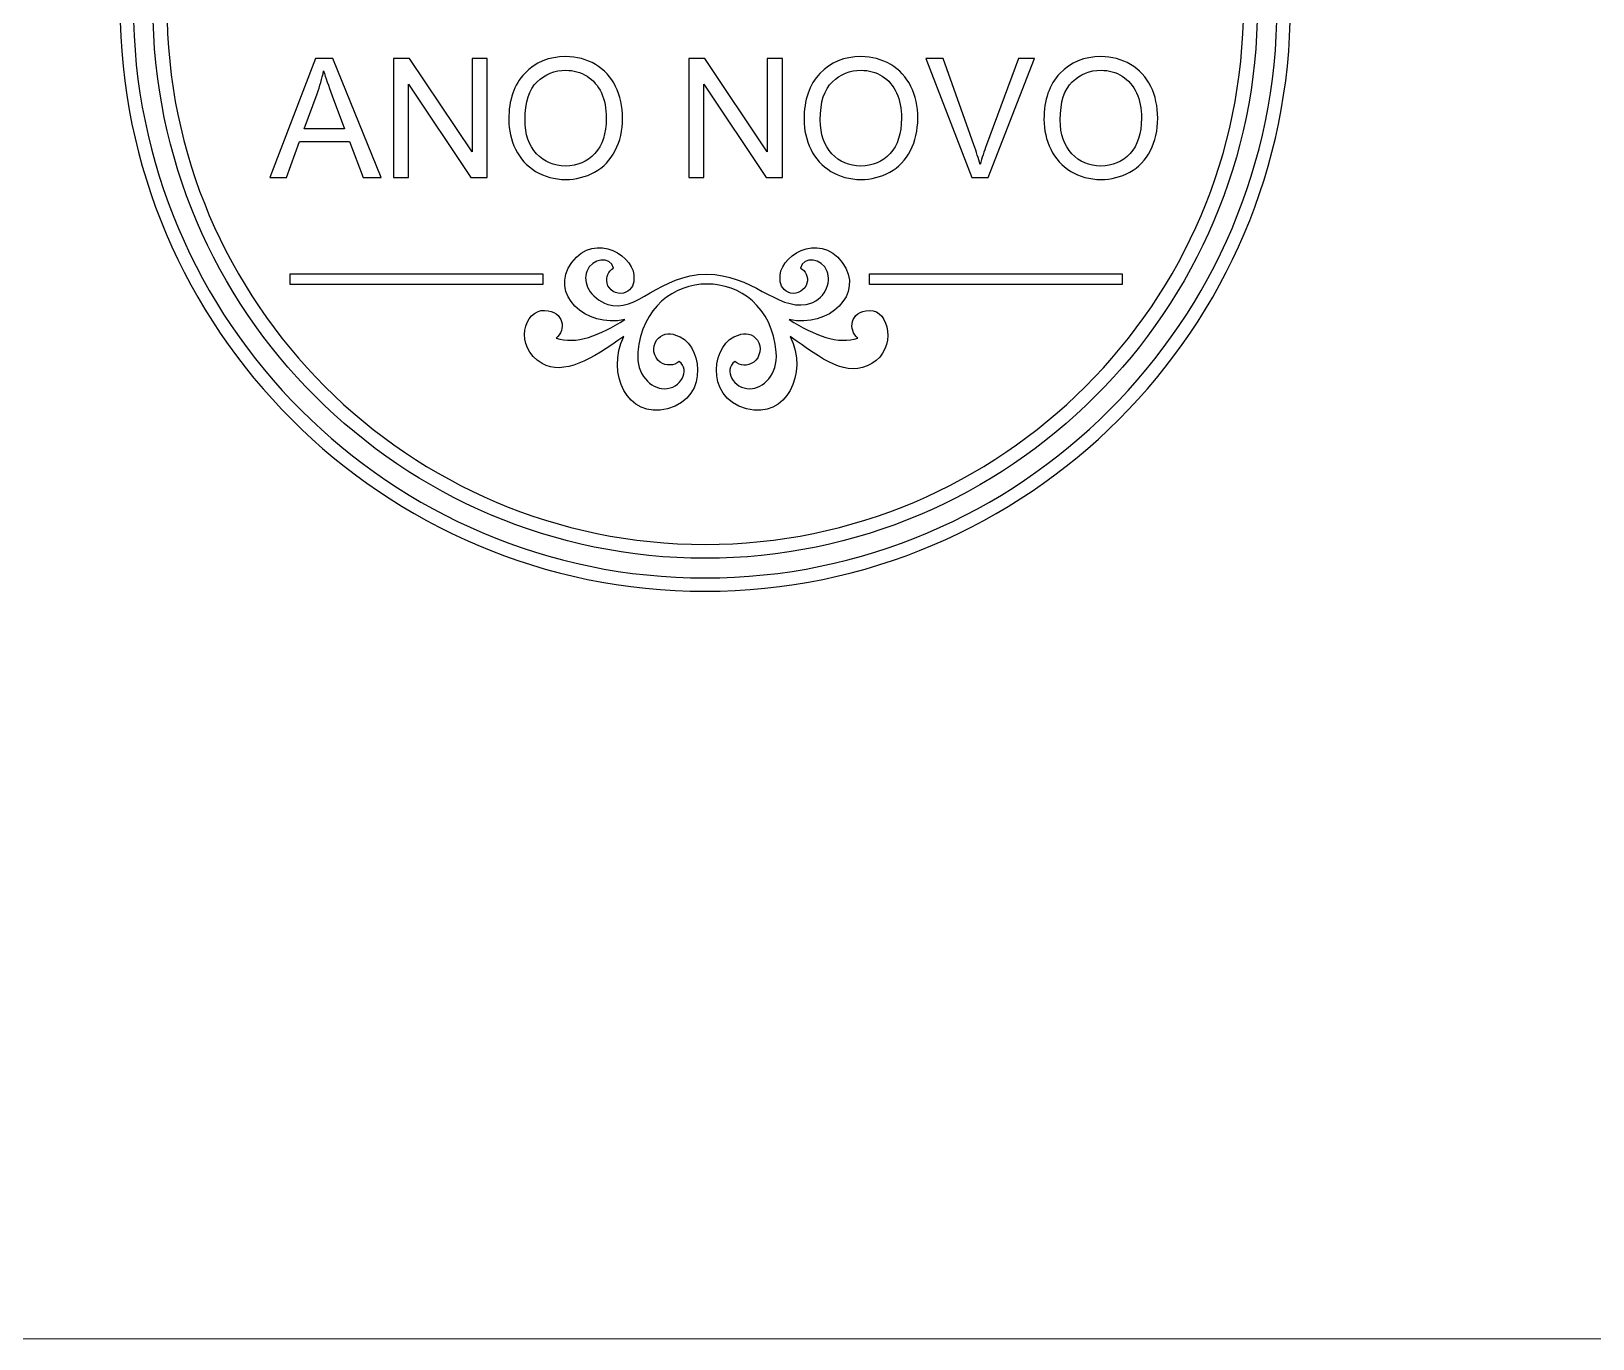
# Model space of a CAD drawing. Header units: centimetres. Extents: x -56 to 56, y -46 to 46.
# Drawn here: x 33.35 to 44.69, y -1.15 to 8.35 of the extents above; entities that cross this region are included whole.
import ezdxf

# ---------------------------------------------------------------- set-up
doc = ezdxf.new("R2010")
doc.units = ezdxf.units.CM
doc.header["$MEASUREMENT"] = 0
doc.layers.add('Camada 1', color=7, linetype='Continuous')

msp = doc.modelspace()

# ---------------------------------------------------------------- linework, layer by layer
at = {"layer": 'Camada 1', "color": 250, "lineweight": 20}
msp.add_open_spline([(28.02574, -1.15384), (40.15826, -1.15384), (43.06602, -1.15388), (56.02575, -1.15388), (56.02575, -1.15388), (56.02575, -1.15388), (56.02575, 32.84612), (56.02575, 32.84612), (56.02575, 32.84612), (43.05091, 32.84612), (40.18961, 32.84612), (28.02574, 32.84612), (28.02574, 32.84612), (26.98292, 32.84612), (25.91856, 32.84612), (24.87574, 32.84612), (24.87574, 32.84612), (24.87574, 32.84612), (23.37574, 32.84612), (23.37574, 32.84612), (23.37574, 32.84612), (23.37574, 32.84612), (23.37574, 32.54614), (23.37574, 32.54614), (23.37574, 32.54614), (23.37574, 32.54614), (18.97574, 32.54614), (18.97574, 32.54614), (18.97574, 32.54614), (18.97574, 32.54614), (18.97574, 32.84612), (18.97574, 32.84612), (18.97574, 32.84612), (18.97574, 32.84612), (17.47574, 32.84612), (17.47574, 32.84612), (17.47574, 32.84612), (17.47574, 32.84612), (17.47574, -1.15384), (17.47574, -1.15384), (17.47574, -1.15384), (17.47574, -1.15384), (18.97574, -1.15384), (18.97574, -1.15384), (18.97574, -1.15384), (18.97574, -1.15384), (18.97574, -0.85386), (18.97574, -0.85386), (18.97574, -0.85386), (18.97574, -0.85386), (23.37574, -0.85386), (23.37574, -0.85386), (23.37574, -0.85386), (23.37574, -0.85386), (23.37574, -1.15384), (23.37574, -1.15384), (23.37574, -1.15384), (23.37574, -1.15384), (24.87574, -1.15384), (24.87574, -1.15384), (24.87574, -1.15384), (25.91856, -1.15384), (26.98292, -1.15384), (28.02574, -1.15384)], degree=3, knots=[0, 0, 0, 0, 0.05882353, 0.05882353, 0.05882353, 0.05882353, 0.11764706, 0.11764706, 0.11764706, 0.11764706, 0.17647059, 0.17647059, 0.17647059, 0.17647059, 0.23529412, 0.23529412, 0.23529412, 0.23529412, 0.29411765, 0.29411765, 0.29411765, 0.29411765, 0.35294118, 0.35294118, 0.35294118, 0.35294118, 0.41176471, 0.41176471, 0.41176471, 0.41176471, 0.47058824, 0.47058824, 0.47058824, 0.47058824, 0.52941176, 0.52941176, 0.52941176, 0.52941176, 0.58823529, 0.58823529, 0.58823529, 0.58823529, 0.64705882, 0.64705882, 0.64705882, 0.64705882, 0.70588235, 0.70588235, 0.70588235, 0.70588235, 0.76470588, 0.76470588, 0.76470588, 0.76470588, 0.82352941, 0.82352941, 0.82352941, 0.82352941, 0.88235294, 0.88235294, 0.88235294, 0.88235294, 1, 1, 1, 1], dxfattribs=at)
at = {"layer": 'Camada 1', "color": 114}
for points, knots in [([(39.377, 14.33614), (39.42193, 14.30501), (39.46475, 14.27121), (39.50539, 14.23751), (39.50539, 14.23751), (39.66475, 14.10539), (39.81154, 13.95981), (39.9737, 13.82999), (39.9737, 13.82999), (40.15604, 13.68399), (40.34939, 13.56156), (40.57083, 13.48366), (40.57083, 13.48366), (40.84232, 13.38816), (41.12151, 13.37201), (41.40545, 13.41199), (41.40545, 13.41199), (41.45313, 13.41873), (41.4978, 13.39018), (41.51171, 13.34405), (41.51171, 13.34405), (41.52561, 13.29794), (41.50421, 13.24944), (41.46076, 13.22864), (41.46076, 13.22864), (41.46076, 13.22864), (40.98367, 13.00044), (40.98367, 13.00044), (40.98367, 13.00044), (40.98367, 13.00044), (40.98905, 12.72985), (40.98905, 12.72985), (40.98905, 12.72985), (40.9896, 12.70194), (40.97957, 12.67767), (40.95951, 12.65826), (40.95951, 12.65826), (40.9394, 12.63885), (40.91484, 12.62967), (40.88693, 12.63118), (40.88693, 12.63118), (40.22123, 12.66716), (39.73709, 12.97574), (39.28825, 13.4442), (39.28825, 13.4442), (39.12486, 13.61474), (38.97597, 13.79909), (38.81204, 13.968), (38.81204, 13.968), (38.7197, 14.06313), (38.58622, 14.19127), (38.45134, 14.22297), (38.45134, 14.22297), (38.43155, 14.22165), (38.41176, 14.22037), (38.39196, 14.21916), (38.39196, 14.21916), (38.38338, 14.21864), (38.37505, 14.21914), (38.36707, 14.22066), (38.36707, 14.22066), (38.40923, 14.1872), (38.43806, 14.13543), (38.43806, 14.06776), (38.43806, 14.06776), (38.43806, 14.06776), (38.43806, 13.96264), (38.43806, 13.96264), (38.43806, 13.96264), (38.43806, 13.96264), (38.76716, 13.96264), (38.76716, 13.96264), (38.76716, 13.96264), (38.82051, 13.96264), (38.86404, 13.91911), (38.86404, 13.86575), (38.86404, 13.86575), (38.86404, 13.86575), (38.86404, 12.73086), (38.86404, 12.73086), (38.86404, 12.73086), (40.93507, 12.42425), (42.4899, 10.63106), (42.4899, 8.52695), (42.4899, 8.52695), (42.4899, 6.18614), (40.58093, 4.27714), (38.2401, 4.27714), (38.2401, 4.27714), (35.89931, 4.27714), (33.99038, 6.18618), (33.99038, 8.52695), (33.99038, 8.52695), (33.99038, 10.63106), (35.54525, 12.42433), (37.6163, 12.73088), (37.6163, 12.73088), (37.6163, 12.73088), (37.6163, 13.86575), (37.6163, 13.86575), (37.6163, 13.86575), (37.6163, 13.91911), (37.65983, 13.96264), (37.7132, 13.96264), (37.7132, 13.96264), (37.7132, 13.96264), (38.04227, 13.96264), (38.04227, 13.96264), (38.04227, 13.96264), (38.04227, 13.96264), (38.04227, 14.06776), (38.04227, 14.06776), (38.04227, 14.06776), (38.04227, 14.08392), (38.04429, 14.09932), (38.04795, 14.11502), (38.04795, 14.11502), (38.04831, 14.11647), (38.04862, 14.1177), (38.04903, 14.11914), (38.04903, 14.11914), (38.06137, 14.16324), (38.08397, 14.19677), (38.11226, 14.2205), (38.11226, 14.2205), (38.10456, 14.21911), (38.09655, 14.21867), (38.08829, 14.21916), (38.08829, 14.21916), (38.0685, 14.22037), (38.04871, 14.22165), (38.02891, 14.22297), (38.02891, 14.22297), (37.89404, 14.1913), (37.76055, 14.06314), (37.66823, 13.96802), (37.66823, 13.96802), (37.50431, 13.79909), (37.3554, 13.61474), (37.19202, 13.44422), (37.19202, 13.44422), (36.74319, 12.97577), (36.25902, 12.66716), (35.59332, 12.63118), (35.59332, 12.63118), (35.56543, 12.62967), (35.54085, 12.63885), (35.52075, 12.65826), (35.52075, 12.65826), (35.50068, 12.67767), (35.49066, 12.70194), (35.49122, 12.72985), (35.49122, 12.72985), (35.49122, 12.72985), (35.49659, 13.00044), (35.49659, 13.00044), (35.49659, 13.00044), (35.49659, 13.00044), (35.0195, 13.22864), (35.0195, 13.22864), (35.0195, 13.22864), (34.97606, 13.24944), (34.95465, 13.29794), (34.96855, 13.34405), (34.96855, 13.34405), (34.98247, 13.39018), (35.02714, 13.41873), (35.07481, 13.41199), (35.07481, 13.41199), (35.35974, 13.37187), (35.63963, 13.38832), (35.91222, 13.48336), (35.91222, 13.48336), (36.13538, 13.56117), (36.33082, 13.68352), (36.51542, 13.82924), (36.51542, 13.82924), (36.67953, 13.95879), (36.82851, 14.10408), (36.98989, 14.23596), (36.98989, 14.23596), (37.03059, 14.2692), (37.07343, 14.30256), (37.11835, 14.33336), (37.11835, 14.33336), (36.96128, 14.36223), (36.80525, 14.39686), (36.65126, 14.43845), (36.65126, 14.43845), (36.0594, 14.59826), (35.37189, 14.90274), (35.05689, 15.4629), (35.05689, 15.4629), (34.84239, 15.84437), (34.8454, 16.29053), (35.08219, 16.66091), (35.08219, 16.66091), (35.24099, 16.90933), (35.48804, 17.09321), (35.77238, 17.17204), (35.77238, 17.17204), (36.09648, 17.2619), (36.43131, 17.20493), (36.72331, 17.04385), (36.72331, 17.04385), (37.53296, 16.59714), (37.93902, 15.46235), (38.13917, 14.57254), (38.13917, 14.57254), (38.13917, 14.57254), (38.13917, 14.67363), (38.13917, 14.67363), (38.13917, 14.67363), (38.13917, 14.68259), (38.14029, 14.69034), (38.14231, 14.69887), (38.14231, 14.69887), (38.17488, 14.8151), (38.34118, 14.78927), (38.34118, 14.67363), (38.34118, 14.67363), (38.34118, 14.67363), (38.34118, 14.57291), (38.34118, 14.57291), (38.34118, 14.57291), (38.54136, 15.46268), (38.94741, 16.59725), (39.75695, 17.04385), (39.75695, 17.04385), (40.04894, 17.20493), (40.38379, 17.26187), (40.70789, 17.17204), (40.70789, 17.17204), (40.9922, 17.09321), (41.23923, 16.90933), (41.39805, 16.66091), (41.39805, 16.66091), (41.63483, 16.29053), (41.63785, 15.84438), (41.42335, 15.46291), (41.42335, 15.46291), (41.10836, 14.90277), (40.42084, 14.59826), (39.829, 14.43845), (39.829, 14.43845), (39.67994, 14.39816), (39.52895, 14.36444), (39.377, 14.33614)], [0, 0, 0, 0, 0.01587302, 0.01587302, 0.01587302, 0.01587302, 0.03174603, 0.03174603, 0.03174603, 0.03174603, 0.04761905, 0.04761905, 0.04761905, 0.04761905, 0.06349206, 0.06349206, 0.06349206, 0.06349206, 0.07936508, 0.07936508, 0.07936508, 0.07936508, 0.0952381, 0.0952381, 0.0952381, 0.0952381, 0.11111111, 0.11111111, 0.11111111, 0.11111111, 0.12698413, 0.12698413, 0.12698413, 0.12698413, 0.14285714, 0.14285714, 0.14285714, 0.14285714, 0.15873016, 0.15873016, 0.15873016, 0.15873016, 0.17460317, 0.17460317, 0.17460317, 0.17460317, 0.19047619, 0.19047619, 0.19047619, 0.19047619, 0.20634921, 0.20634921, 0.20634921, 0.20634921, 0.22222222, 0.22222222, 0.22222222, 0.22222222, 0.23809524, 0.23809524, 0.23809524, 0.23809524, 0.25396825, 0.25396825, 0.25396825, 0.25396825, 0.26984127, 0.26984127, 0.26984127, 0.26984127, 0.28571429, 0.28571429, 0.28571429, 0.28571429, 0.3015873, 0.3015873, 0.3015873, 0.3015873, 0.31746032, 0.31746032, 0.31746032, 0.31746032, 0.33333333, 0.33333333, 0.33333333, 0.33333333, 0.34920635, 0.34920635, 0.34920635, 0.34920635, 0.36507937, 0.36507937, 0.36507937, 0.36507937, 0.38095238, 0.38095238, 0.38095238, 0.38095238, 0.3968254, 0.3968254, 0.3968254, 0.3968254, 0.41269841, 0.41269841, 0.41269841, 0.41269841, 0.42857143, 0.42857143, 0.42857143, 0.42857143, 0.44444444, 0.44444444, 0.44444444, 0.44444444, 0.46031746, 0.46031746, 0.46031746, 0.46031746, 0.47619048, 0.47619048, 0.47619048, 0.47619048, 0.49206349, 0.49206349, 0.49206349, 0.49206349, 0.50793651, 0.50793651, 0.50793651, 0.50793651, 0.52380952, 0.52380952, 0.52380952, 0.52380952, 0.53968254, 0.53968254, 0.53968254, 0.53968254, 0.55555556, 0.55555556, 0.55555556, 0.55555556, 0.57142857, 0.57142857, 0.57142857, 0.57142857, 0.58730159, 0.58730159, 0.58730159, 0.58730159, 0.6031746, 0.6031746, 0.6031746, 0.6031746, 0.61904762, 0.61904762, 0.61904762, 0.61904762, 0.63492063, 0.63492063, 0.63492063, 0.63492063, 0.65079365, 0.65079365, 0.65079365, 0.65079365, 0.66666667, 0.66666667, 0.66666667, 0.66666667, 0.68253968, 0.68253968, 0.68253968, 0.68253968, 0.6984127, 0.6984127, 0.6984127, 0.6984127, 0.71428571, 0.71428571, 0.71428571, 0.71428571, 0.73015873, 0.73015873, 0.73015873, 0.73015873, 0.74603175, 0.74603175, 0.74603175, 0.74603175, 0.76190476, 0.76190476, 0.76190476, 0.76190476, 0.77777778, 0.77777778, 0.77777778, 0.77777778, 0.79365079, 0.79365079, 0.79365079, 0.79365079, 0.80952381, 0.80952381, 0.80952381, 0.80952381, 0.82539683, 0.82539683, 0.82539683, 0.82539683, 0.84126984, 0.84126984, 0.84126984, 0.84126984, 0.85714286, 0.85714286, 0.85714286, 0.85714286, 0.87301587, 0.87301587, 0.87301587, 0.87301587, 0.88888889, 0.88888889, 0.88888889, 0.88888889, 0.9047619, 0.9047619, 0.9047619, 0.9047619, 0.92063492, 0.92063492, 0.92063492, 0.92063492, 0.93650794, 0.93650794, 0.93650794, 0.93650794, 0.95238095, 0.95238095, 0.95238095, 0.95238095, 0.96825397, 0.96825397, 0.96825397, 0.96825397, 1, 1, 1, 1]), ([(38.34118, 14.06776), (38.34118, 14.06776), (38.34118, 13.86575), (38.34118, 13.86575), (38.34118, 13.86575), (38.34118, 13.86575), (38.76716, 13.86575), (38.76716, 13.86575), (38.76716, 13.86575), (38.76716, 13.86575), (38.76716, 12.64642), (38.76716, 12.64642), (38.76716, 12.64642), (40.80725, 12.3861), (42.39301, 10.6358), (42.39301, 8.52695), (42.39301, 8.52695), (42.39301, 6.23963), (40.52746, 4.37403), (38.2401, 4.37403), (38.2401, 4.37403), (35.9528, 4.37403), (34.08727, 6.23963), (34.08727, 8.52695), (34.08727, 8.52695), (34.08727, 10.63584), (35.67308, 12.38617), (37.7132, 12.64643), (37.7132, 12.64643), (37.7132, 12.64643), (37.7132, 13.86575), (37.7132, 13.86575), (37.7132, 13.86575), (37.7132, 13.86575), (38.13917, 13.86575), (38.13917, 13.86575), (38.13917, 13.86575), (38.13917, 13.86575), (38.13917, 14.06776), (38.13917, 14.06776), (38.13917, 14.06776), (38.13917, 14.07669), (38.14029, 14.08443), (38.14231, 14.09298), (38.14231, 14.09298), (38.17488, 14.20915), (38.34118, 14.18325), (38.34118, 14.06776)], [0, 0, 0, 0, 0.07692308, 0.07692308, 0.07692308, 0.07692308, 0.15384615, 0.15384615, 0.15384615, 0.15384615, 0.23076923, 0.23076923, 0.23076923, 0.23076923, 0.30769231, 0.30769231, 0.30769231, 0.30769231, 0.38461538, 0.38461538, 0.38461538, 0.38461538, 0.46153846, 0.46153846, 0.46153846, 0.46153846, 0.53846154, 0.53846154, 0.53846154, 0.53846154, 0.61538462, 0.61538462, 0.61538462, 0.61538462, 0.69230769, 0.69230769, 0.69230769, 0.69230769, 0.76923077, 0.76923077, 0.76923077, 0.76923077, 0.84615385, 0.84615385, 0.84615385, 0.84615385, 1, 1, 1, 1]), ([(38.2401, 12.53692), (36.03186, 12.53692), (34.23022, 10.73515), (34.23022, 8.52695), (34.23022, 8.52695), (34.23022, 6.31874), (36.03186, 4.51698), (38.2401, 4.51698), (38.2401, 4.51698), (40.44834, 4.51698), (42.25007, 6.31871), (42.25007, 8.52695), (42.25007, 8.52695), (42.25007, 10.73519), (40.44834, 12.53692), (38.2401, 12.53692)], [0, 0, 0, 0, 0.2, 0.2, 0.2, 0.2, 0.4, 0.4, 0.4, 0.4, 0.6, 0.6, 0.6, 0.6, 1, 1, 1, 1]), ([(38.2401, 12.43631), (40.39282, 12.43631), (42.14948, 10.67964), (42.14948, 8.52695), (42.14948, 8.52695), (42.14948, 6.37423), (40.39282, 4.61756), (38.2401, 4.61756), (38.2401, 4.61756), (36.08741, 4.61756), (34.3308, 6.37428), (34.3308, 8.52695), (34.3308, 8.52695), (34.3308, 10.67962), (36.08741, 12.43631), (38.2401, 12.43631)], [0, 0, 0, 0, 0.2, 0.2, 0.2, 0.2, 0.4, 0.4, 0.4, 0.4, 0.6, 0.6, 0.6, 0.6, 1, 1, 1, 1]), ([(35.07837, 7.28381), (35.07837, 7.28381), (35.40964, 8.14736), (35.40964, 8.14736), (35.40964, 8.14736), (35.40964, 8.14736), (35.53527, 8.14736), (35.53527, 8.14736), (35.53527, 8.14736), (35.53527, 8.14736), (35.88684, 7.28381), (35.88684, 7.28381), (35.88684, 7.28381), (35.88684, 7.28381), (35.75679, 7.28381), (35.75679, 7.28381), (35.75679, 7.28381), (35.75679, 7.28381), (35.65688, 7.54553), (35.65688, 7.54553), (35.65688, 7.54553), (35.65688, 7.54553), (35.29325, 7.54553), (35.29325, 7.54553), (35.29325, 7.54553), (35.29325, 7.54553), (35.19958, 7.28381), (35.19958, 7.28381), (35.19958, 7.28381), (35.19958, 7.28381), (35.07837, 7.28381), (35.07837, 7.28381)], [0, 0, 0, 0, 0.11111111, 0.11111111, 0.11111111, 0.11111111, 0.22222222, 0.22222222, 0.22222222, 0.22222222, 0.33333333, 0.33333333, 0.33333333, 0.33333333, 0.44444444, 0.44444444, 0.44444444, 0.44444444, 0.55555556, 0.55555556, 0.55555556, 0.55555556, 0.66666667, 0.66666667, 0.66666667, 0.66666667, 0.77777778, 0.77777778, 0.77777778, 0.77777778, 1, 1, 1, 1]), ([(35.32682, 7.63839), (35.32682, 7.63839), (35.6211, 7.63839), (35.6211, 7.63839), (35.6211, 7.63839), (35.6211, 7.63839), (35.53105, 7.8778), (35.53105, 7.8778), (35.53105, 7.8778), (35.50391, 7.95057), (35.48341, 8.01067), (35.46914, 8.05811), (35.46914, 8.05811), (35.45728, 8.00182), (35.4414, 7.94655), (35.4215, 7.89187), (35.4215, 7.89187), (35.4215, 7.89187), (35.32682, 7.63839), (35.32682, 7.63839)], [0, 0, 0, 0, 0.16666667, 0.16666667, 0.16666667, 0.16666667, 0.33333333, 0.33333333, 0.33333333, 0.33333333, 0.5, 0.5, 0.5, 0.5, 0.66666667, 0.66666667, 0.66666667, 0.66666667, 1, 1, 1, 1]), ([(35.97629, 7.28381), (35.97629, 7.28381), (35.97629, 8.14736), (35.97629, 8.14736), (35.97629, 8.14736), (35.97629, 8.14736), (36.09368, 8.14736), (36.09368, 8.14736), (36.09368, 8.14736), (36.09368, 8.14736), (36.54676, 7.46954), (36.54676, 7.46954), (36.54676, 7.46954), (36.54676, 7.46954), (36.54676, 8.14736), (36.54676, 8.14736), (36.54676, 8.14736), (36.54676, 8.14736), (36.65651, 8.14736), (36.65651, 8.14736), (36.65651, 8.14736), (36.65651, 8.14736), (36.65651, 7.28381), (36.65651, 7.28381), (36.65651, 7.28381), (36.65651, 7.28381), (36.53912, 7.28381), (36.53912, 7.28381), (36.53912, 7.28381), (36.53912, 7.28381), (36.08604, 7.96162), (36.08604, 7.96162), (36.08604, 7.96162), (36.08604, 7.96162), (36.08604, 7.28381), (36.08604, 7.28381), (36.08604, 7.28381), (36.08604, 7.28381), (35.97629, 7.28381), (35.97629, 7.28381)], [0, 0, 0, 0, 0.09090909, 0.09090909, 0.09090909, 0.09090909, 0.18181818, 0.18181818, 0.18181818, 0.18181818, 0.27272727, 0.27272727, 0.27272727, 0.27272727, 0.36363636, 0.36363636, 0.36363636, 0.36363636, 0.45454545, 0.45454545, 0.45454545, 0.45454545, 0.54545455, 0.54545455, 0.54545455, 0.54545455, 0.63636364, 0.63636364, 0.63636364, 0.63636364, 0.72727273, 0.72727273, 0.72727273, 0.72727273, 0.81818182, 0.81818182, 0.81818182, 0.81818182, 1, 1, 1, 1]), ([(36.8135, 7.70413), (36.8135, 7.84725), (36.8521, 7.95941), (36.92908, 8.04042), (36.92908, 8.04042), (37.00607, 8.12143), (37.10537, 8.16183), (37.22718, 8.16183), (37.22718, 8.16183), (37.30698, 8.16183), (37.37875, 8.14273), (37.44287, 8.10474), (37.44287, 8.10474), (37.50679, 8.06675), (37.55564, 8.01368), (37.58921, 7.94554), (37.58921, 7.94554), (37.62277, 7.8776), (37.63966, 7.80041), (37.63966, 7.71418), (37.63966, 7.71418), (37.63966, 7.62674), (37.62197, 7.54834), (37.58659, 7.47939), (37.58659, 7.47939), (37.55121, 7.41025), (37.50116, 7.35798), (37.43644, 7.32261), (37.43644, 7.32261), (37.37151, 7.28703), (37.30156, 7.26934), (37.22658, 7.26934), (37.22658, 7.26934), (37.14517, 7.26934), (37.07261, 7.28904), (37.00848, 7.32823), (37.00848, 7.32823), (36.94456, 7.36743), (36.89592, 7.4209), (36.86295, 7.48884), (36.86295, 7.48884), (36.82998, 7.55658), (36.8135, 7.62834), (36.8135, 7.70413)], [0, 0, 0, 0, 0.08333333, 0.08333333, 0.08333333, 0.08333333, 0.16666667, 0.16666667, 0.16666667, 0.16666667, 0.25, 0.25, 0.25, 0.25, 0.33333333, 0.33333333, 0.33333333, 0.33333333, 0.41666667, 0.41666667, 0.41666667, 0.41666667, 0.5, 0.5, 0.5, 0.5, 0.58333333, 0.58333333, 0.58333333, 0.58333333, 0.66666667, 0.66666667, 0.66666667, 0.66666667, 0.75, 0.75, 0.75, 0.75, 0.83333333, 0.83333333, 0.83333333, 0.83333333, 1, 1, 1, 1]), ([(36.9317, 7.70212), (36.9317, 7.59819), (36.95964, 7.51638), (37.01552, 7.45668), (37.01552, 7.45668), (37.0714, 7.39698), (37.14155, 7.36703), (37.22598, 7.36703), (37.22598, 7.36703), (37.31201, 7.36703), (37.38257, 7.39718), (37.43825, 7.45748), (37.43825, 7.45748), (37.49372, 7.51779), (37.52146, 7.60342), (37.52146, 7.71438), (37.52146, 7.71438), (37.52146, 7.78453), (37.5096, 7.84584), (37.48589, 7.8981), (37.48589, 7.8981), (37.46217, 7.95036), (37.42739, 7.99097), (37.38176, 8.01971), (37.38176, 8.01971), (37.33593, 8.04846), (37.28467, 8.06293), (37.22779, 8.06293), (37.22779, 8.06293), (37.14698, 8.06293), (37.07743, 8.03519), (37.01914, 7.97971), (37.01914, 7.97971), (36.96084, 7.92423), (36.9317, 7.83177), (36.9317, 7.70212)], [0, 0, 0, 0, 0.1, 0.1, 0.1, 0.1, 0.2, 0.2, 0.2, 0.2, 0.3, 0.3, 0.3, 0.3, 0.4, 0.4, 0.4, 0.4, 0.5, 0.5, 0.5, 0.5, 0.6, 0.6, 0.6, 0.6, 0.7, 0.7, 0.7, 0.7, 0.8, 0.8, 0.8, 0.8, 1, 1, 1, 1]), ([(38.12048, 7.28381), (38.12048, 7.28381), (38.12048, 8.14736), (38.12048, 8.14736), (38.12048, 8.14736), (38.12048, 8.14736), (38.23787, 8.14736), (38.23787, 8.14736), (38.23787, 8.14736), (38.23787, 8.14736), (38.69095, 7.46954), (38.69095, 7.46954), (38.69095, 7.46954), (38.69095, 7.46954), (38.69095, 8.14736), (38.69095, 8.14736), (38.69095, 8.14736), (38.69095, 8.14736), (38.8007, 8.14736), (38.8007, 8.14736), (38.8007, 8.14736), (38.8007, 8.14736), (38.8007, 7.28381), (38.8007, 7.28381), (38.8007, 7.28381), (38.8007, 7.28381), (38.68331, 7.28381), (38.68331, 7.28381), (38.68331, 7.28381), (38.68331, 7.28381), (38.23023, 7.96162), (38.23023, 7.96162), (38.23023, 7.96162), (38.23023, 7.96162), (38.23023, 7.28381), (38.23023, 7.28381), (38.23023, 7.28381), (38.23023, 7.28381), (38.12048, 7.28381), (38.12048, 7.28381)], [0, 0, 0, 0, 0.09090909, 0.09090909, 0.09090909, 0.09090909, 0.18181818, 0.18181818, 0.18181818, 0.18181818, 0.27272727, 0.27272727, 0.27272727, 0.27272727, 0.36363636, 0.36363636, 0.36363636, 0.36363636, 0.45454545, 0.45454545, 0.45454545, 0.45454545, 0.54545455, 0.54545455, 0.54545455, 0.54545455, 0.63636364, 0.63636364, 0.63636364, 0.63636364, 0.72727273, 0.72727273, 0.72727273, 0.72727273, 0.81818182, 0.81818182, 0.81818182, 0.81818182, 1, 1, 1, 1]), ([(38.95769, 7.70413), (38.95769, 7.84725), (38.99629, 7.95941), (39.07327, 8.04042), (39.07327, 8.04042), (39.15026, 8.12143), (39.24956, 8.16183), (39.37137, 8.16183), (39.37137, 8.16183), (39.45117, 8.16183), (39.52294, 8.14273), (39.58706, 8.10474), (39.58706, 8.10474), (39.65098, 8.06675), (39.69983, 8.01368), (39.7334, 7.94554), (39.7334, 7.94554), (39.76696, 7.8776), (39.78385, 7.80041), (39.78385, 7.71418), (39.78385, 7.71418), (39.78385, 7.62674), (39.76616, 7.54834), (39.73078, 7.47939), (39.73078, 7.47939), (39.6954, 7.41025), (39.64535, 7.35798), (39.58063, 7.32261), (39.58063, 7.32261), (39.5157, 7.28703), (39.44575, 7.26934), (39.37077, 7.26934), (39.37077, 7.26934), (39.28936, 7.26934), (39.2168, 7.28904), (39.15267, 7.32823), (39.15267, 7.32823), (39.08875, 7.36743), (39.04011, 7.4209), (39.00714, 7.48884), (39.00714, 7.48884), (38.97417, 7.55658), (38.95769, 7.62834), (38.95769, 7.70413)], [0, 0, 0, 0, 0.08333333, 0.08333333, 0.08333333, 0.08333333, 0.16666667, 0.16666667, 0.16666667, 0.16666667, 0.25, 0.25, 0.25, 0.25, 0.33333333, 0.33333333, 0.33333333, 0.33333333, 0.41666667, 0.41666667, 0.41666667, 0.41666667, 0.5, 0.5, 0.5, 0.5, 0.58333333, 0.58333333, 0.58333333, 0.58333333, 0.66666667, 0.66666667, 0.66666667, 0.66666667, 0.75, 0.75, 0.75, 0.75, 0.83333333, 0.83333333, 0.83333333, 0.83333333, 1, 1, 1, 1]), ([(39.07589, 7.70212), (39.07589, 7.59819), (39.10383, 7.51638), (39.15971, 7.45668), (39.15971, 7.45668), (39.21559, 7.39698), (39.28574, 7.36703), (39.37017, 7.36703), (39.37017, 7.36703), (39.4562, 7.36703), (39.52676, 7.39718), (39.58244, 7.45748), (39.58244, 7.45748), (39.63791, 7.51779), (39.66565, 7.60342), (39.66565, 7.71438), (39.66565, 7.71438), (39.66565, 7.78453), (39.65379, 7.84584), (39.63008, 7.8981), (39.63008, 7.8981), (39.60636, 7.95036), (39.57158, 7.99097), (39.52595, 8.01971), (39.52595, 8.01971), (39.48012, 8.04846), (39.42886, 8.06293), (39.37198, 8.06293), (39.37198, 8.06293), (39.29117, 8.06293), (39.22162, 8.03519), (39.16333, 7.97971), (39.16333, 7.97971), (39.10503, 7.92423), (39.07589, 7.83177), (39.07589, 7.70212)], [0, 0, 0, 0, 0.1, 0.1, 0.1, 0.1, 0.2, 0.2, 0.2, 0.2, 0.3, 0.3, 0.3, 0.3, 0.4, 0.4, 0.4, 0.4, 0.5, 0.5, 0.5, 0.5, 0.6, 0.6, 0.6, 0.6, 0.7, 0.7, 0.7, 0.7, 0.8, 0.8, 0.8, 0.8, 1, 1, 1, 1]), ([(40.17683, 7.28381), (40.17683, 7.28381), (39.84315, 8.14736), (39.84315, 8.14736), (39.84315, 8.14736), (39.84315, 8.14736), (39.96697, 8.14736), (39.96697, 8.14736), (39.96697, 8.14736), (39.96697, 8.14736), (40.1913, 7.5198), (40.1913, 7.5198), (40.1913, 7.5198), (40.20919, 7.46954), (40.22447, 7.42251), (40.23653, 7.37849), (40.23653, 7.37849), (40.24979, 7.42572), (40.26527, 7.47276), (40.28296, 7.5198), (40.28296, 7.5198), (40.28296, 7.5198), (40.51573, 8.14736), (40.51573, 8.14736), (40.51573, 8.14736), (40.51573, 8.14736), (40.63232, 8.14736), (40.63232, 8.14736), (40.63232, 8.14736), (40.63232, 8.14736), (40.29562, 7.28381), (40.29562, 7.28381), (40.29562, 7.28381), (40.29562, 7.28381), (40.17683, 7.28381), (40.17683, 7.28381)], [0, 0, 0, 0, 0.1, 0.1, 0.1, 0.1, 0.2, 0.2, 0.2, 0.2, 0.3, 0.3, 0.3, 0.3, 0.4, 0.4, 0.4, 0.4, 0.5, 0.5, 0.5, 0.5, 0.6, 0.6, 0.6, 0.6, 0.7, 0.7, 0.7, 0.7, 0.8, 0.8, 0.8, 0.8, 1, 1, 1, 1]), ([(40.70026, 7.70413), (40.70026, 7.84725), (40.73886, 7.95941), (40.81584, 8.04042), (40.81584, 8.04042), (40.89283, 8.12143), (40.99213, 8.16183), (41.11394, 8.16183), (41.11394, 8.16183), (41.19374, 8.16183), (41.26551, 8.14273), (41.32963, 8.10474), (41.32963, 8.10474), (41.39355, 8.06675), (41.4424, 8.01368), (41.47597, 7.94554), (41.47597, 7.94554), (41.50953, 7.8776), (41.52642, 7.80041), (41.52642, 7.71418), (41.52642, 7.71418), (41.52642, 7.62674), (41.50873, 7.54834), (41.47335, 7.47939), (41.47335, 7.47939), (41.43797, 7.41025), (41.38792, 7.35798), (41.3232, 7.32261), (41.3232, 7.32261), (41.25827, 7.28703), (41.18832, 7.26934), (41.11334, 7.26934), (41.11334, 7.26934), (41.03193, 7.26934), (40.95937, 7.28904), (40.89524, 7.32823), (40.89524, 7.32823), (40.83132, 7.36743), (40.78268, 7.4209), (40.74971, 7.48884), (40.74971, 7.48884), (40.71674, 7.55658), (40.70026, 7.62834), (40.70026, 7.70413)], [0, 0, 0, 0, 0.08333333, 0.08333333, 0.08333333, 0.08333333, 0.16666667, 0.16666667, 0.16666667, 0.16666667, 0.25, 0.25, 0.25, 0.25, 0.33333333, 0.33333333, 0.33333333, 0.33333333, 0.41666667, 0.41666667, 0.41666667, 0.41666667, 0.5, 0.5, 0.5, 0.5, 0.58333333, 0.58333333, 0.58333333, 0.58333333, 0.66666667, 0.66666667, 0.66666667, 0.66666667, 0.75, 0.75, 0.75, 0.75, 0.83333333, 0.83333333, 0.83333333, 0.83333333, 1, 1, 1, 1]), ([(40.81846, 7.70212), (40.81846, 7.59819), (40.8464, 7.51638), (40.90228, 7.45668), (40.90228, 7.45668), (40.95816, 7.39698), (41.02831, 7.36703), (41.11274, 7.36703), (41.11274, 7.36703), (41.19877, 7.36703), (41.26933, 7.39718), (41.32501, 7.45748), (41.32501, 7.45748), (41.38048, 7.51779), (41.40822, 7.60342), (41.40822, 7.71438), (41.40822, 7.71438), (41.40822, 7.78453), (41.39636, 7.84584), (41.37265, 7.8981), (41.37265, 7.8981), (41.34893, 7.95036), (41.31415, 7.99097), (41.26852, 8.01971), (41.26852, 8.01971), (41.22269, 8.04846), (41.17143, 8.06293), (41.11455, 8.06293), (41.11455, 8.06293), (41.03374, 8.06293), (40.96419, 8.03519), (40.9059, 7.97971), (40.9059, 7.97971), (40.8476, 7.92423), (40.81846, 7.83177), (40.81846, 7.70212)], [0, 0, 0, 0, 0.1, 0.1, 0.1, 0.1, 0.2, 0.2, 0.2, 0.2, 0.3, 0.3, 0.3, 0.3, 0.4, 0.4, 0.4, 0.4, 0.5, 0.5, 0.5, 0.5, 0.6, 0.6, 0.6, 0.6, 0.7, 0.7, 0.7, 0.7, 0.8, 0.8, 0.8, 0.8, 1, 1, 1, 1]), ([(38.75572, 6.01337), (38.76966, 5.84954), (38.65955, 5.74945), (38.56496, 5.7488), (38.56496, 5.7488), (38.44335, 5.74794), (38.37114, 5.88326), (38.45465, 5.94691), (38.45465, 5.94691), (38.49332, 5.91525), (38.54564, 5.90887), (38.59255, 5.94233), (38.59255, 5.94233), (38.63942, 5.97572), (38.65323, 6.05292), (38.61918, 6.10077), (38.61918, 6.10077), (38.58506, 6.14863), (38.52925, 6.16011), (38.48105, 6.13894), (38.48105, 6.13894), (38.29555, 6.09513), (38.22141, 5.68667), (38.53981, 5.60383), (38.53981, 5.60383), (38.83442, 5.52723), (38.98769, 5.85991), (38.85806, 6.12952), (38.85806, 6.12952), (39.0919, 5.95893), (39.26767, 5.82658), (39.44984, 5.93212), (39.44984, 5.93212), (39.63211, 6.03767), (39.57862, 6.32378), (39.43306, 6.31822), (39.43306, 6.31822), (39.28764, 6.31264), (39.27643, 6.17271), (39.34916, 6.11677), (39.34916, 6.11677), (39.20778, 6.06685), (39.03209, 6.13628), (38.85063, 6.25125), (38.85063, 6.25125), (39.13478, 6.18698), (39.40392, 6.43694), (39.23533, 6.6672), (39.23533, 6.6672), (39.0666, 6.89759), (38.76075, 6.70697), (38.78485, 6.54328), (38.78485, 6.54328), (38.78319, 6.49763), (38.81028, 6.45621), (38.8598, 6.44405), (38.8598, 6.44405), (38.90931, 6.4319), (38.96718, 6.46776), (38.97913, 6.51621), (38.97913, 6.51621), (38.99108, 6.56478), (38.96924, 6.60495), (38.93127, 6.626), (38.93127, 6.626), (38.95589, 6.71381), (39.08817, 6.69879), (39.12641, 6.60043), (39.12641, 6.60043), (39.15614, 6.52392), (39.11426, 6.38857), (38.97408, 6.36181), (38.97408, 6.36181), (38.7605, 6.32119), (38.57816, 6.58131), (38.24934, 6.58118), (38.24934, 6.58118), (37.91601, 6.58111), (37.73354, 6.29121), (37.53244, 6.36181), (37.53244, 6.36181), (37.39782, 6.4092), (37.35037, 6.52392), (37.3801, 6.60043), (37.3801, 6.60043), (37.41834, 6.69888), (37.55069, 6.71381), (37.57526, 6.626), (37.57526, 6.626), (37.53728, 6.60495), (37.51652, 6.56041), (37.5274, 6.51621), (37.5274, 6.51621), (37.5404, 6.46337), (37.59382, 6.43106), (37.64674, 6.44405), (37.64674, 6.44405), (37.69285, 6.4554), (37.72333, 6.49763), (37.72174, 6.54328), (37.72174, 6.54328), (37.74576, 6.70697), (37.43991, 6.89759), (37.27119, 6.6672), (37.27119, 6.6672), (37.1026, 6.43694), (37.37175, 6.18698), (37.65588, 6.25125), (37.65588, 6.25125), (37.47435, 6.13628), (37.29872, 6.06685), (37.15734, 6.11677), (37.15734, 6.11677), (37.2301, 6.17271), (37.21889, 6.31264), (37.07338, 6.31822), (37.07338, 6.31822), (36.92789, 6.32378), (36.84401, 6.05516), (37.05666, 5.93212), (37.05666, 5.93212), (37.20854, 5.84417), (37.41462, 5.95893), (37.64846, 6.12952), (37.64846, 6.12952), (37.51881, 5.85991), (37.67209, 5.52723), (37.96673, 5.60383), (37.96673, 5.60383), (38.28513, 5.68667), (38.21099, 6.09513), (38.02548, 6.13894), (38.02548, 6.13894), (37.97728, 6.16011), (37.91914, 6.14538), (37.8874, 6.10077), (37.8874, 6.10077), (37.85098, 6.04966), (37.86292, 5.9787), (37.91397, 5.94233), (37.91397, 5.94233), (37.95663, 5.91193), (38.01318, 5.91525), (38.05188, 5.94691), (38.05188, 5.94691), (38.13538, 5.88326), (38.06317, 5.74794), (37.9415, 5.7488), (37.9415, 5.7488), (37.84698, 5.74945), (37.73686, 5.84954), (37.75081, 6.01337), (37.75081, 6.01337), (37.80671, 6.67151), (38.69916, 6.67862), (38.75572, 6.01337)], [0, 0, 0, 0, 0.025, 0.025, 0.025, 0.025, 0.05, 0.05, 0.05, 0.05, 0.075, 0.075, 0.075, 0.075, 0.1, 0.1, 0.1, 0.1, 0.125, 0.125, 0.125, 0.125, 0.15, 0.15, 0.15, 0.15, 0.175, 0.175, 0.175, 0.175, 0.2, 0.2, 0.2, 0.2, 0.225, 0.225, 0.225, 0.225, 0.25, 0.25, 0.25, 0.25, 0.275, 0.275, 0.275, 0.275, 0.3, 0.3, 0.3, 0.3, 0.325, 0.325, 0.325, 0.325, 0.35, 0.35, 0.35, 0.35, 0.375, 0.375, 0.375, 0.375, 0.4, 0.4, 0.4, 0.4, 0.425, 0.425, 0.425, 0.425, 0.45, 0.45, 0.45, 0.45, 0.475, 0.475, 0.475, 0.475, 0.5, 0.5, 0.5, 0.5, 0.525, 0.525, 0.525, 0.525, 0.55, 0.55, 0.55, 0.55, 0.575, 0.575, 0.575, 0.575, 0.6, 0.6, 0.6, 0.6, 0.625, 0.625, 0.625, 0.625, 0.65, 0.65, 0.65, 0.65, 0.675, 0.675, 0.675, 0.675, 0.7, 0.7, 0.7, 0.7, 0.725, 0.725, 0.725, 0.725, 0.75, 0.75, 0.75, 0.75, 0.775, 0.775, 0.775, 0.775, 0.8, 0.8, 0.8, 0.8, 0.825, 0.825, 0.825, 0.825, 0.85, 0.85, 0.85, 0.85, 0.875, 0.875, 0.875, 0.875, 0.9, 0.9, 0.9, 0.9, 0.925, 0.925, 0.925, 0.925, 0.95, 0.95, 0.95, 0.95, 1, 1, 1, 1]), ([(35.22693, 6.50718), (35.22693, 6.50718), (37.06205, 6.50718), (37.06205, 6.50718), (37.06205, 6.50718), (37.06205, 6.50718), (37.06205, 6.58306), (37.06205, 6.58306), (37.06205, 6.58306), (37.06205, 6.58306), (35.22693, 6.58306), (35.22693, 6.58306), (35.22693, 6.58306), (35.22693, 6.58306), (35.22693, 6.50718), (35.22693, 6.50718)], [0, 0, 0, 0, 0.2, 0.2, 0.2, 0.2, 0.4, 0.4, 0.4, 0.4, 0.6, 0.6, 0.6, 0.6, 1, 1, 1, 1]), ([(39.432, 6.50718), (39.432, 6.50718), (41.26711, 6.50718), (41.26711, 6.50718), (41.26711, 6.50718), (41.26711, 6.50718), (41.26711, 6.58306), (41.26711, 6.58306), (41.26711, 6.58306), (41.26711, 6.58306), (39.432, 6.58306), (39.432, 6.58306), (39.432, 6.58306), (39.432, 6.58306), (39.432, 6.50718), (39.432, 6.50718)], [0, 0, 0, 0, 0.2, 0.2, 0.2, 0.2, 0.4, 0.4, 0.4, 0.4, 0.6, 0.6, 0.6, 0.6, 1, 1, 1, 1])]:
    msp.add_open_spline(points, degree=3, knots=knots, dxfattribs=at)

doc.saveas('drawing.dxf')
